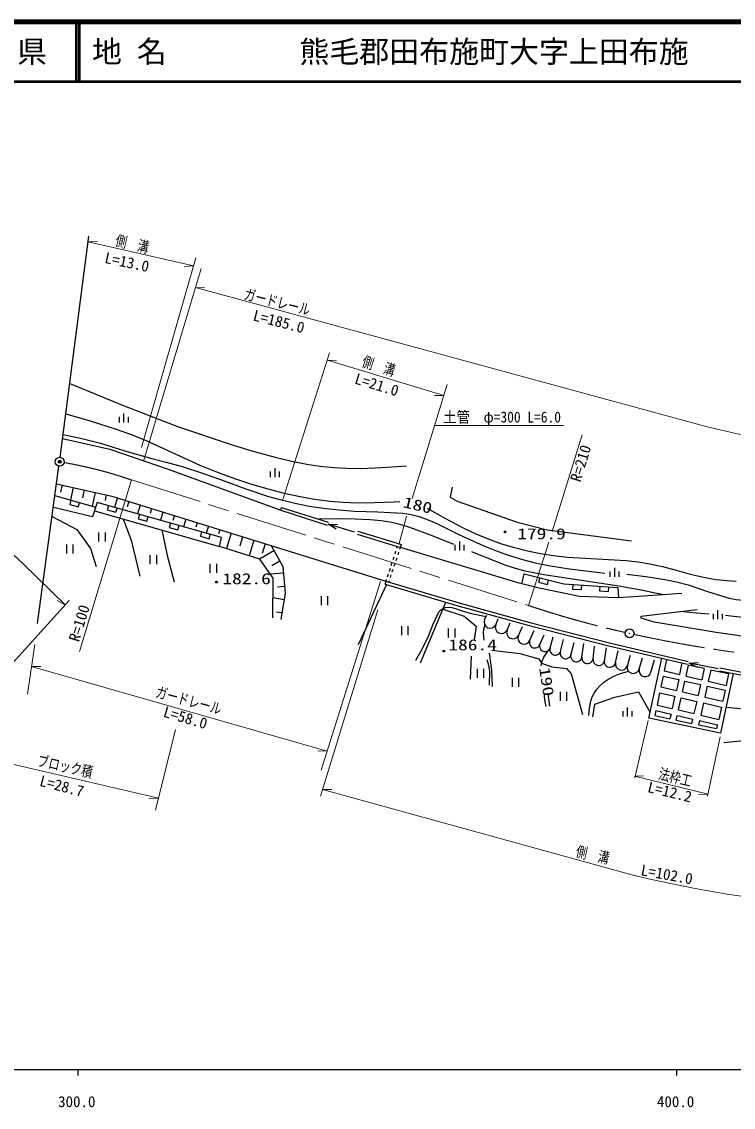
# Model space of a CAD drawing. Units: millimetres, scale not verified. Extents: x 40000 to 680000, y 20000 to 380000.
# Drawn here: x 358650 to 477476, y 198715 to 380000 of the extents above; entities that cross this region are included whole.
import ezdxf
from ezdxf.enums import TextEntityAlignment as Align

# ---------------------------------------------------------------- set-up
doc = ezdxf.new("R2010")
doc.units = ezdxf.units.MM
doc.header["$LTSCALE"] = 1000
doc.header["$PDMODE"] = 32
doc.header["$PDSIZE"] = 500
doc.linetypes.add('CHAIN', pattern=[18.5, 12, -1.5, 3.5, -1.5])
for name, color, linetype, lineweight in [('M-BGD', 7, 'Continuous', 25), ('M-BMK', 2, 'CHAIN', 13), ('M-BMK-OTRS', 5, 'Continuous', 25), ('M-BMK-SRVR', 3, 'Continuous', 25), ('M-STR-HTXT', 7, 'Continuous', 13), ('M-TTL', 2, 'Continuous', 140), ('M-TTL-BAND', 7, 'Continuous', 25), ('M-TTL-LINE', 7, 'Continuous', 50)]:
    doc.layers.add(name, color=color, linetype=linetype, lineweight=lineweight)
doc.layers.add('M-OTRS', color=6, linetype='Continuous')
doc.layers.add('M-TTL-TXT', color=7, linetype='Continuous')
doc.styles.add('ＭＳ ゴシック', font='')
doc.styles.get('ＭＳ ゴシック').set_extended_font_data('MS Gothic')

msp = doc.modelspace()

# ---------------------------------------------------------------- linework, layer by layer
at = {"layer": 'M-BGD'}
for p, q in [((374925, 313993), (374925, 313093)), ((375675, 314593), (375675, 313093)), ((376425, 313993), (376425, 313093)), ((365482, 310394), (373340, 308601)), ((373340, 308601), (383084, 305250)), ((383084, 305250), (401907, 298411)), ((400166, 304866), (400166, 303966)), ((400916, 305466), (400916, 303966)), ((401666, 304866), (401666, 303966)), ((364475, 302847), (373698, 300763)), ((365397, 302638), (365130, 301458)), ((367242, 302222), (366774, 300153)), ((369086, 301805), (368792, 300503)), ((370931, 301388), (370418, 299116)), ((372776, 300971), (372563, 300028)), ((430549, 302249), (430200, 300620)), ((364205, 300884), (370995, 298952)), ((366879, 300123), (366674, 299402)), ((366674, 299402), (368116, 298991)), ((368116, 298991), (368322, 299712)), ((371255, 299730), (370454, 297326)), ((392004, 293859), (371255, 299730)), ((373127, 299200), (372923, 298479)), ((373698, 300763), (419477, 286559)), ((374647, 300468), (374163, 298907)), ((376546, 299879), (376264, 298971)), ((378445, 299290), (377990, 297824)), ((430200, 300620), (431364, 299921)), ((431364, 299921), (441376, 296428)), ((363726, 297389), (367830, 295189)), ((370454, 297326), (363933, 298895)), ((370789, 298334), (391699, 292371)), ((372923, 298479), (374366, 298070)), ((374366, 298070), (374570, 298792)), ((378314, 297732), (378110, 297011)), ((379553, 296602), (379758, 297324)), ((380344, 298701), (380080, 297850)), ((382242, 298112), (381817, 296741)), ((384141, 297523), (383895, 296729)), ((401907, 298411), (402058, 298888)), ((401907, 298411), (409674, 295951)), ((402058, 298888), (409825, 296428)), ((377027, 293210), (375635, 296952)), ((378110, 297011), (379553, 296602)), ((383502, 296265), (383297, 295543)), ((383297, 295543), (384741, 295135)), ((384741, 295135), (384945, 295856)), ((386040, 296934), (385644, 295658)), ((387938, 296344), (387710, 295608)), ((389837, 295755), (389471, 294576)), ((414220, 294766), (409826, 296085)), ((411142, 295251), (409826, 296085)), ((409826, 296085), (411383, 296056)), ((441376, 296428), (446382, 295148)), ((367830, 295189), (370158, 292046)), ((371479, 294726), (371479, 293226)), ((372619, 293226), (372619, 294726)), ((382063, 295119), (382965, 290882)), ((388689, 294797), (388485, 294075)), ((388485, 294075), (389928, 293667)), ((389928, 293667), (390132, 294388)), ((391736, 295166), (391525, 294487)), ((391699, 292371), (392004, 293859)), ((393635, 294577), (392837, 292007)), ((395533, 293988), (395052, 292436)), ((414653, 294447), (421901, 292196)), ((414801, 294925), (422049, 292674)), ((446382, 295148), (460469, 293285)), ((366115, 292699), (366115, 291199)), ((367255, 291199), (367255, 292699)), ((370158, 292046), (371090, 289019)), ((378424, 287389), (377027, 293210)), ((398396, 290227), (391699, 292371)), ((397432, 293399), (396624, 290795)), ((399331, 292810), (398826, 291182)), ((400280, 292515), (402271, 289035)), ((421307, 292065), (421402, 292352)), ((421806, 291913), (421901, 292196)), ((421901, 292196), (422049, 292674)), ((441701, 286268), (421901, 292196)), ((430999, 292616), (430999, 291716)), ((431749, 293216), (431749, 291716)), ((432499, 292616), (432499, 291716)), ((380063, 290911), (380063, 289411)), ((381203, 289411), (381203, 290911)), ((382965, 290882), (384129, 286458)), ((400778, 291645), (398334, 290247)), ((400631, 287098), (398396, 290227)), ((420681, 290166), (420837, 290641)), ((420994, 291115), (421150, 291590)), ((421168, 290017), (421327, 290491)), ((421487, 290965), (421646, 291439)), ((390077, 289481), (390077, 287981)), ((391217, 287981), (391217, 289481)), ((401773, 289905), (400432, 289139)), ((402271, 289035), (402643, 284565)), ((420054, 288266), (420211, 288741)), ((420368, 289216), (420524, 289691)), ((420530, 288122), (420689, 288596)), ((420849, 289070), (421008, 289543)), ((457622, 288809), (457622, 287309)), ((402364, 287918), (400176, 287735)), ((400557, 280467), (400631, 287098)), ((419334, 286080), (419490, 286555)), ((419477, 286559), (431461, 282986)), ((419490, 286555), (419585, 286842)), ((419741, 287317), (419898, 287791)), ((419955, 286416), (420051, 286700)), ((420210, 287174), (420370, 287648)), ((442189, 286144), (442582, 287792)), ((442582, 287792), (449182, 286113)), ((445155, 287137), (444970, 286410)), ((446424, 286041), (446609, 286768)), ((456872, 288209), (456872, 287309)), ((458372, 288209), (458372, 287309)), ((402550, 285682), (401388, 285586)), ((419569, 286010), (414809, 275961)), ((419334, 286080), (431323, 282506)), ((445087, 285410), (441701, 286268)), ((444970, 286410), (446424, 286041)), ((451798, 284030), (445087, 285410)), ((449182, 286113), (458212, 285517)), ((450691, 286014), (450642, 285265)), ((450642, 285265), (452139, 285166)), ((452139, 285166), (452188, 285915)), ((455206, 285716), (455157, 284967)), ((455157, 284967), (456654, 284868)), ((456654, 284868), (456703, 285617)), ((458212, 285517), (458288, 283802)), ((402457, 283466), (400594, 283781)), ((402643, 284565), (401898, 280169)), ((408635, 284088), (408635, 282588)), ((409775, 282588), (409775, 284088)), ((425265, 272944), (429459, 283062)), ((431461, 282986), (443502, 279648)), ((458214, 283798), (451798, 284030)), ((460789, 283941), (458214, 283798)), ((468896, 284514), (460789, 283941)), ((402084, 281268), (401175, 281422)), ((428979, 281905), (432549, 280732)), ((431323, 282506), (443374, 279165)), ((462077, 280746), (471424, 281843)), ((474102, 281130), (474102, 280230)), ((474852, 281730), (474852, 280230)), ((475602, 281130), (475602, 280230)), ((432549, 280732), (434551, 279048)), ((435937, 280148), (436320, 280924)), ((437821, 279266), (438212, 280283)), ((439704, 278383), (440196, 279612)), ((443502, 279648), (457013, 276219)), ((462077, 280413), (462077, 280746)), ((464271, 279745), (462077, 280413)), ((474639, 277993), (464271, 279745)), ((422047, 279059), (422047, 277559)), ((423187, 277559), (423187, 279059)), ((429870, 278686), (429870, 277186)), ((431010, 277186), (431010, 278686)), ((434551, 279048), (434233, 276752)), ((441588, 277501), (442302, 279002)), ((443374, 279165), (456895, 275733)), ((443471, 276619), (444224, 278330)), ((445186, 276019), (445881, 277635)), ((483341, 276740), (474639, 277993)), ((446900, 275419), (447407, 277268)), ((448614, 274819), (449116, 276841)), ((450328, 274219), (450886, 276353)), ((452200, 273909), (452534, 276139)), ((454071, 273599), (454278, 275696)), ((456895, 275733), (469834, 272692)), ((457013, 276219), (469948, 273179)), ((433608, 270221), (433751, 274036)), ((436708, 274560), (437089, 271699)), ((437139, 275043), (441848, 274505)), ((441848, 274505), (444998, 273626)), ((455943, 273289), (456323, 275421)), ((457815, 272979), (458276, 274963)), ((459785, 272438), (460332, 274214)), ((461755, 271897), (462315, 273757)), ((444998, 273626), (445438, 272869)), ((445438, 272869), (447171, 272283)), ((447171, 272283), (449613, 271965)), ((449613, 271965), (450418, 271087)), ((463393, 263710), (465521, 273706)), ((463725, 271356), (464299, 273452)), ((466328, 273516), (465928, 271583)), ((468554, 270966), (468967, 272931)), ((469585, 270724), (469997, 272553)), ((472634, 272008), (469997, 272553)), ((470118, 272871), (471671, 272991)), ((474925, 271917), (470118, 272871)), ((471508, 272167), (470118, 272871)), ((472634, 272008), (472201, 270109)), ((475253, 272106), (482477, 270682)), ((434684, 271926), (434684, 270426)), ((435824, 270426), (435824, 271926)), ((437089, 271699), (437185, 268981)), ((440551, 270436), (440551, 268936)), ((441691, 268936), (441691, 270436)), ((450418, 271087), (452304, 264292)), ((465750, 270726), (465372, 268904)), ((465750, 270726), (468378, 270126)), ((465928, 271583), (468554, 270966)), ((468378, 270126), (467993, 268302)), ((469585, 270724), (472201, 270109)), ((473726, 271726), (473306, 269849)), ((476703, 271081), (473726, 271726)), ((475157, 271615), (482402, 270187)), ((477467, 271160), (475339, 261167)), ((476703, 271081), (476279, 269151)), ((465372, 268904), (467993, 268302)), ((468988, 268074), (469398, 269894)), ((469398, 269894), (472016, 269297)), ((472016, 269297), (471601, 267474)), ((473126, 269044), (472717, 267217)), ((473126, 269044), (476106, 268364)), ((473306, 269849), (476279, 269151)), ((476106, 268364), (475703, 266532)), ((446531, 267837), (446770, 265691)), ((448561, 268108), (448561, 266608)), ((449701, 266608), (449701, 268108)), ((454354, 266009), (457692, 267201)), ((457692, 267201), (461650, 268107)), ((461650, 268107), (463591, 264638)), ((465172, 267939), (464746, 265888)), ((465172, 267939), (467737, 267347)), ((467737, 267347), (467282, 265299)), ((468309, 265060), (468770, 267108)), ((468770, 267108), (471381, 266505)), ((468988, 268074), (471601, 267474)), ((471381, 266505), (470914, 264455)), ((472717, 267217), (475703, 266532)), ((454020, 263911), (454354, 266009)), ((459009, 264885), (459009, 263985)), ((459759, 265485), (459759, 263985)), ((460509, 264885), (460509, 263985)), ((464559, 264985), (464384, 264142)), ((464559, 264985), (467084, 264361)), ((464746, 265888), (467282, 265299)), ((468309, 265060), (470914, 264455)), ((472500, 266247), (472041, 264193)), ((472500, 266247), (475488, 265557)), ((475488, 265557), (475035, 263497)), ((475339, 261167), (463393, 263710)), ((464384, 264142), (466898, 263607)), ((467084, 264361), (466898, 263607)), ((467932, 263386), (468108, 264165)), ((467932, 263386), (470544, 262829)), ((468108, 264165), (470707, 263545)), ((470544, 262829), (470707, 263545)), ((471837, 263282), (471681, 262587)), ((471837, 263282), (474835, 262585)), ((472041, 264193), (475035, 263497)), ((471681, 262587), (474694, 261945)), ((474835, 262585), (474694, 261945))]:
    msp.add_line(p, q, dxfattribs=at)
for points in [[(366675, 319578), (375741, 315839), (384858, 312368), (393987, 309307), (397455, 308245), (400949, 307280), (403489, 306672), (406238, 306127), (408408, 305794), (410784, 305541), (412925, 305424), (415318, 305408), (418718, 305536), (422124, 305767), (422908, 305825)], [(366019, 314527), (370248, 313279), (374440, 311935), (377070, 310985), (379533, 309989), (388421, 305973), (391197, 304828), (394199, 303708), (396858, 302820), (399739, 301970), (402457, 301276), (405169, 300690), (407538, 300275), (410119, 299936), (412311, 299750), (414644, 299664), (417643, 299696), (420844, 299833), (421770, 299881)], [(365569, 311063), (368701, 310389), (371805, 309618), (376035, 308281), (380373, 307036), (382755, 306471), (385447, 305716), (388864, 304592), (392445, 303305), (396071, 301999), (399878, 300737), (402185, 300077), (404515, 299524), (406667, 299100), (409033, 298742), (411617, 298466), (414221, 298289), (418103, 298171), (422310, 297934), (423675, 297698), (425008, 297351), (426506, 296821), (427979, 296186), (431780, 294325), (435805, 292476), (438029, 291578), (440280, 290779), (442290, 290171), (444411, 289639), (446951, 289123), (449717, 288675), (456034, 287894)], [(426351, 298755), (429318, 297084), (432504, 295408), (434494, 294474), (436552, 293623), (438627, 292879), (440737, 292230), (442878, 291678), (445241, 291185), (447427, 290834), (449782, 290563), (459603, 290006), (461583, 289795), (463546, 289481), (465640, 289022), (467954, 288399), (470275, 287756), (472797, 287165), (474584, 286858), (476379, 286662), (477974, 286597)], [(430792, 292703), (427082, 294196), (423480, 295540), (421992, 295990), (420434, 296344), (418653, 296624), (416855, 296803), (414360, 296929), (411559, 296962), (408255, 296925)], [(465790, 284294), (462070, 285070), (458378, 285738), (448802, 287164), (445849, 287644), (442708, 288269), (441090, 288689), (439191, 289300), (433813, 291482)], [(459702, 287755), (462886, 287367), (466051, 286875), (468009, 286470), (469947, 285959), (473363, 284793), (476803, 283742), (477969, 283528), (479182, 283410), (481176, 283388), (483389, 283469), (484999, 283506), (486723, 283440), (488505, 283210), (490275, 282875), (493020, 282280), (495858, 281777), (497643, 281596), (499636, 281503), (502240, 281518), (504851, 281637), (514604, 282264), (520515, 282592)], [(424481, 273363), (425519, 275229), (426578, 277371), (427364, 279385), (428307, 281458), (428571, 281733), (429043, 282035), (429423, 282167), (430034, 282244), (430498, 282204), (431265, 281977), (432390, 281552), (433737, 281172), (436203, 280688)], [(473475, 281085), (471279, 281212), (469184, 281440), (468615, 281514)], [(435959, 279292), (435737, 278523), (435690, 277922), (435830, 276701)], [(510189, 279628), (500391, 279845), (490592, 279955), (487296, 279953), (484019, 280062), (480630, 280340), (477046, 280739), (476190, 280841)], [(445377, 272410), (445573, 273192), (445845, 273875), (446699, 275091)], [(436307, 273506), (436580, 272542), (436748, 271478), (436736, 269214)], [(453370, 264115), (453478, 265343), (453683, 266531), (453921, 267281), (454221, 267897), (454673, 268553), (455220, 269152), (455845, 269689), (456705, 270267), (457512, 270687), (458634, 271130), (459979, 271548)], [(446236, 265638), (446043, 266419), (445941, 267268), (445949, 267832)], [(476247, 265556), (485944, 264667), (495658, 263371), (496800, 263206)], [(496731, 259030), (494530, 258884), (492332, 258845), (490537, 258918), (488731, 259101), (485552, 259561), (482175, 259943), (480825, 259984), (479232, 259921), (475874, 259554)]]:
    msp.add_lwpolyline(points, dxfattribs=at)
for centre, radius in [((439352, 294813), 150), ((439352, 294813), 90), ((439352, 294813), 30), ((391199, 286428), 150), ((391199, 286428), 90), ((391199, 286428), 30), ((429152, 274903), 150), ((429152, 274903), 90), ((429152, 274903), 30)]:
    msp.add_circle(centre, radius, dxfattribs=at)
for centre, radius, start, end in [((436896, 279744), 1041, 157.14923, 332.65826), ((438780, 278862), 1041, 157.14923, 332.65826), ((440663, 277979), 1041, 157.14923, 332.65826), ((442547, 277097), 1041, 157.14923, 332.65826), ((444329, 276319), 908, 160.70886, 340.70887), ((446043, 275719), 908, 160.70886, 340.70887), ((447757, 275119), 908, 160.70886, 340.70887), ((449471, 274519), 908, 160.70886, 340.70887), ((451264, 274064), 949, 170.59686, 350.59687), ((453136, 273754), 949, 170.59686, 350.59687), ((455007, 273444), 949, 170.59686, 350.59687), ((456879, 273134), 949, 170.59686, 350.59687), ((458806, 272730), 1022, 165.86179, 343.41535), ((460776, 272188), 1022, 165.86179, 343.41535), ((462746, 271647), 1022, 165.86179, 343.41535)]:
    msp.add_arc(centre, radius, start, end, dxfattribs=at)
at = {"layer": 'M-BMK'}
msp.add_line((376992, 303469), (443295, 282500), dxfattribs=at)
for centre, radius, start, end in [((353417, 235454), 71984, 70.88266, 80.1623), ((495747, 439651), 165673, 251.54265, 257.33252), ((506686, 487105), 214370, 257.66214, 281.46182)]:
    msp.add_arc(centre, radius, start, end, dxfattribs=at)
at = {"layer": 'M-BMK-OTRS'}
for p, q in [((365073, 307248), (369871, 344166)), ((361274, 279507), (364874, 305761)), ((366578, 283327), (349420, 264403))]:
    msp.add_line(p, q, dxfattribs=at)
at = {"layer": 'M-BMK-SRVR'}
for centre, radius in [((364976, 306504), 750), ((364976, 306504), 30), ((460148, 277847), 750), ((460148, 277847), 30)]:
    msp.add_circle(centre, radius, dxfattribs=at)
at = {"layer": 'M-OTRS'}
msp.add_point((365012, 306513), dxfattribs=at)
at = {"layer": 'M-STR-HTXT'}
for p, q in [((369753, 343261), (371311, 343295)), ((369753, 343261), (387320, 339216)), ((378671, 308897), (387705, 340564)), ((387320, 339216), (385764, 339145)), ((388636, 338794), (379043, 306755)), ((387683, 335612), (389241, 335575)), ((387683, 335612), (473328, 312285)), ((410073, 324701), (402249, 300206)), ((409686, 323490), (411240, 323389)), ((409686, 323490), (429163, 317575)), ((423857, 300392), (429724, 319392)), ((429163, 317575), (427606, 317595)), ((427625, 312593), (449098, 312593)), ((447257, 294883), (452220, 311032)), ((368288, 274817), (376992, 303469)), ((421673, 292890), (422913, 297420)), ((443295, 282500), (446695, 293101)), ((408662, 254995), (418557, 286546)), ((365930, 282613), (364566, 283365)), ((418092, 281772), (408545, 250688)), ((359637, 267689), (360828, 276021)), ((360296, 272298), (361854, 272304)), ((360296, 272298), (409670, 258210)), ((463259, 263299), (461023, 253708)), ((380997, 248359), (384335, 261807)), ((475260, 260585), (473188, 250661)), ((409670, 258210), (408113, 258240)), ((381493, 250355), (353777, 256782)), ((461004, 253987), (462561, 254044)), ((461004, 253987), (473285, 251023)), ((381493, 250355), (379937, 250265)), ((408883, 251788), (410441, 251776)), ((408883, 251788), (459555, 237797)), ((473285, 251023), (471728, 250966))]:
    msp.add_line(p, q, dxfattribs=at)
msp.add_lwpolyline([(365930, 282613), (358872, 289466), (351695, 296169)], dxfattribs=at)
for centre, radius, start, end in [((500451, 420632), 111690, 255.94544, 262.0491), ((505953, 421041), 189027, 255.79125, 265.10547)]:
    msp.add_arc(centre, radius, start, end, dxfattribs=at)
at = {"layer": 'M-TTL'}
msp.add_line((680000, 380000), (40000, 380000), dxfattribs=at)
at = {"layer": 'M-TTL-BAND'}
for p, q in [((40000, 205000), (579000, 205000)), ((368000, 205000), (368000, 204000)), ((468000, 205000), (468000, 204000))]:
    msp.add_line(p, q, dxfattribs=at)
at = {"layer": 'M-TTL-LINE'}
for p, q in [((367750, 380000), (367750, 370000)), ((368250, 380000), (368250, 370000)), ((40000, 370000), (680000, 370000))]:
    msp.add_line(p, q, dxfattribs=at)

# ---------------------------------------------------------------- texts
at = {"layer": 'M-BGD', "style": 'ＭＳ ゴシック', "width": 1.3}
for s, rotation, p in [('180', 346.6, (422082, 298414)), ('190', 278.8, (444499, 271976))]:
    msp.add_text(s, height=1833, rotation=rotation, dxfattribs=at).set_placement(p, align=Align.BOTTOM_LEFT)
for s, p in [('179.9', (441400, 293017)), ('182.6', (392153, 285517)), ('186.4', (429896, 274479))]:
    msp.add_text(s, height=1833, dxfattribs=at).set_placement(p, align=Align.BOTTOM_LEFT)
at = {"layer": 'M-STR-HTXT', "style": 'ＭＳ ゴシック', "width": 0.75}
for s, rotation, p in [('側\u3000溝', 346.8, (374050, 342108)), ('ガードレール', 345.9, (395523, 333143)), ('側\u3000溝', 342.3, (415153, 321972)), ('ガードレール', 344.7, (380735, 266719)), ('ブロック積', 347.3, (361006, 255241)), ('法枠工', 346.4, (464702, 253055)), ('側\u3000溝', 347.4, (450936, 240064))]:
    msp.add_text(s, height=1833, rotation=rotation, dxfattribs=at).set_placement(p, align=Align.BOTTOM_LEFT)
at = {"layer": 'M-STR-HTXT', "style": 'ＭＳ ゴシック'}
for s, rotation, p in [('L=13.0', 348, (372269, 339200)), ('L=185.0', 345.6, (397011, 329604)), ('L=21.0', 343, (413946, 319084)), ('R=210', 72.9, (452465, 302843)), ('R=100', 73, (368733, 276151)), ('L=58.0', 343.5, (381994, 263443)), ('L=28.7', 345.4, (361367, 251890)), ('L=12.2', 346.3, (462909, 250845)), ('L=102.0', 349.8, (461829, 236931))]:
    msp.add_text(s, height=1833, rotation=rotation, dxfattribs=at).set_placement(p, align=Align.BOTTOM_LEFT)
at = {"layer": 'M-STR-HTXT', "style": 'ＭＳ ゴシック', "width": 0.9}
msp.add_text('土管\u3000φ=300 L=6.0', height=1833, dxfattribs=at).set_placement((429021, 312519), align=Align.BOTTOM_LEFT)
at = {"layer": 'M-TTL-BAND', "style": 'ＭＳ ゴシック'}
for s, p in [('300.0', (367844, 198195)), ('400.0', (467844, 198195))]:
    msp.add_text(s, height=1833, dxfattribs=at).set_placement(p, align=Align.BOTTOM_CENTER)
at = {"layer": 'M-TTL-TXT', "style": 'ＭＳ ゴシック'}
msp.add_text('山\u3000口\u3000県', height=3666, dxfattribs=at).set_placement((350375, 375000), align=Align.MIDDLE_CENTER)
for s, p in [('地 名', (370380, 375000)), ('熊毛郡田布施町大字上田布施', (405024, 375000))]:
    msp.add_text(s, height=3666, dxfattribs=at).set_placement(p, align=Align.MIDDLE_LEFT)

doc.saveas('drawing.dxf')
